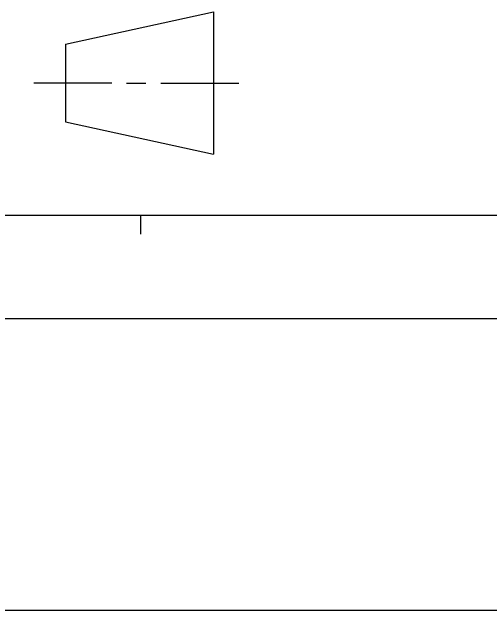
# Model space of a CAD drawing. Header units: millimetres. Extents: x 0 to 420, y 0 to 297.
# Drawn here: x 335.17 to 360.61, y 0 to 31.83 of the extents above; entities that cross this region are included whole.
import ezdxf

# ---------------------------------------------------------------- set-up
doc = ezdxf.new("R2010")
doc.units = ezdxf.units.MM
doc.header["$LTSCALE"] = 23.1
doc.layers.get('0').update_dxf_attribs({"linetype": 'CONTINUOUS'})

msp = doc.modelspace()

# ---------------------------------------------------------------- linework, layer by layer
at = {"color": 7, "linetype": 'CONTINUOUS'}
for p, q in [((338.01, 30.108), (345.89, 31.828)), ((345.89, 31.828), (345.89, 24.266)), ((338.01, 30.108), (338.01, 25.986)), ((340.473, 28.047), (336.327, 28.047)), ((341.27, 28.047), (342.299, 28.047)), ((343.097, 28.047), (347.242, 28.047)), ((338.01, 25.986), (345.89, 24.266)), ((396, 21), (23.5, 21)), ((342, 21), (342, 20)), ((401, 15.5), (19, 15.5)), ((0, 0), (420, 0))]:
    msp.add_line(p, q, dxfattribs=at)

doc.saveas('drawing.dxf')
